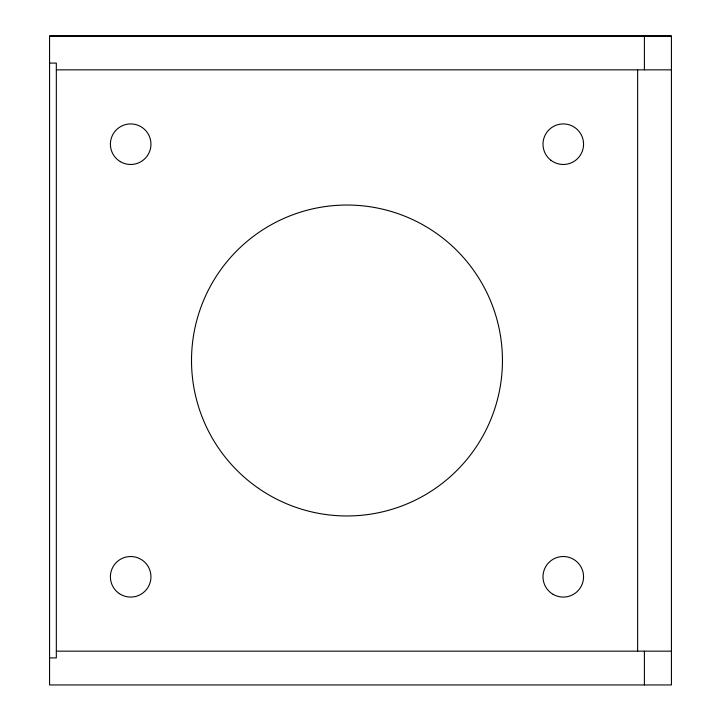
<?xml version="1.0" encoding="UTF-8"?>
<svg xmlns="http://www.w3.org/2000/svg" width="721" height="721" viewBox="0 0 721 721"><rect width="100%" height="100%" fill="white"/><g stroke="black" fill="none" stroke-linecap="round" stroke-linejoin="round"><path stroke-width="1.08" d="M49.569 36.05L671.431 36.05L671.431 684.95L49.569 684.95L49.569 36.05L671.431 36.05M49.569 63.087L56.328 63.087L56.328 657.913L49.569 657.913M56.328 69.847L671.431 69.847M56.328 651.153L671.431 651.153M644.394 36.158L644.394 69.847M644.394 651.153L644.394 684.95M637.634 69.847L637.634 651.153M258.506 488.333A155.466 155.466 0 0 0 501.924 373.199A155.466 155.466 0 0 0 280.505 219.959A155.466 155.466 0 0 0 258.506 488.333M550.934 160.287A20.278 20.278 0 0 0 583.388 146.85A20.278 20.278 0 0 0 555.521 125.463A20.278 20.278 0 0 0 550.934 160.287M553.142 594.365A20.278 20.278 0 0 0 583.559 576.8A20.278 20.278 0 0 0 553.142 559.235A20.278 20.278 0 0 0 553.142 594.365M120.344 161.648A20.278 20.278 0 0 0 150.959 144.434A20.278 20.278 0 0 0 120.74 126.526A20.278 20.278 0 0 0 120.344 161.648M119.335 593.608A20.278 20.278 0 0 0 150.905 578.215A20.278 20.278 0 0 0 121.795 558.568A20.278 20.278 0 0 0 119.335 593.608"/></g></svg>
